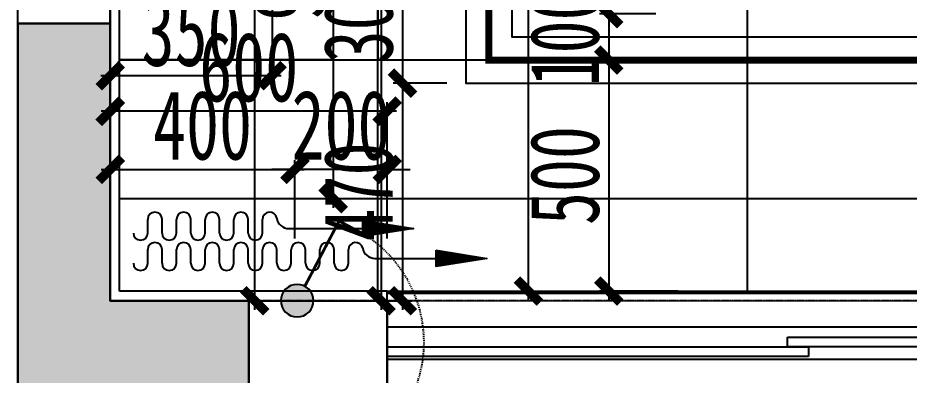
# Model space of a CAD drawing. Extents: x -255202 to 66368, y -6372500 to 603.
# Drawn here: x -34728 to -32798, y -3265248 to -3264475 of the extents above; entities that cross this region are included whole.
import ezdxf

# ---------------------------------------------------------------- set-up
doc = ezdxf.new("R2010")
doc.units = 0
doc.header["$LTSCALE"] = 10
doc.header["$MEASUREMENT"] = 0
for name, pattern in [('ABOVE', [0.4, 0.2, -0.2]), ('CONTINOUS', [0]), ('DASH', [0.35, 0.25, -0.1]), ('DOTE', [2.42, 2, -0.2, 0.02, -0.2])]:
    doc.linetypes.add(name, pattern=pattern)
doc.layers.add('6-L13六联排模板图3.450$0$G2-楼板开洞baojian', color=201, linetype='Continuous', lineweight=18)
for name, color, linetype in [('A-HACH（图案填充）', 8, 'Continuous'), ('A-WALL-stru（结构墙柱）', 10, 'Continuous'), ('A-WALL（砌体墙）', 7, 'Continuous'), ('A-墙体完成面', 15, 'Continuous'), ('A-门', 251, 'Continuous'), ('D-地面材料', 250, 'Continuous'), ('DIM-地面材质放线', 149, 'Continuous'), ('DIM-开关定位', 149, 'Continuous'), ('DIM-插座定位', 146, 'Continuous'), ('DIM-灯具定位', 149, 'Continuous'), ('E-开关示意', 34, 'Continuous'), ('G-BEAM', 4, 'DASH'), ('G-BEAM_CON', 4, 'Continuous'), ('J-窗帘', 8, 'Continuous'), ('T-天花造型', 45, 'Continuous'), ('T-灯具、灯带', 13, 'Continuous'), ('墙体定位图', 7, 'Continuous'), ('天花布置图', 7, 'Continuous')]:
    doc.layers.add(name, color=color, linetype=linetype)
doc.styles.add('样式222', font='', dxfattribs={"width": 0.7})
doc.styles.get('样式222').set_extended_font_data('STXihei')
doc.dimstyles.new('DK-50', dxfattribs={"dimscale": 50, "dimtxt": 3, "dimasz": 1, "dimexe": 0.4, "dimexo": 0.4, "dimgap": 0.4, "dimtad": 1, "dimtoh": 1, "dimdec": 0, "dimrnd": 5, "dimdsep": 46, "dimtxsty": '样式222', "dimblk": 'ARCHTICK', "dimcen": 3, "dimdle": 0.4, "dimclrd": 149, "dimclre": 149, "dimclrt": 149, "dimadec": 0, "dimazin": 0, "dimtfac": 1, "dimtdec": 0, "dimtix": 1, "dimtmove": 2, "dimatfit": 3, "dimldrblk": 'ARCHTICK', "dimfxl": 3, "dimfxlon": 1, "dimtvp": 1, "dimtolj": 1, "dimtzin": 0, "dimarcsym": 0})

# ---------------------------------------------------------------- blocks, each defined once
blk = doc.blocks.new('_ArchTick')
at = {"color": 0, "linetype": 'ByBlock', "const_width": 0.4}
blk.add_lwpolyline([(-0.5, -0.5), (0.5, 0.5)], dxfattribs=at)
blk = doc.blocks.new('*D100')
at = {"layer": 'Defpoints', "color": 0, "transparency": 16777216}
for p in [(-34127.8, -3264802.7), (-34127.8, -3265083), (-33927.9, -3265087)]:
    blk.add_point(p, dxfattribs=at)
at = {"layer": 'DIM-开关定位', "color": 149, "lineweight": -2, "transparency": 16777216}
for p, q in [((-34127.8, -3264952.7), (-34127.8, -3264782.7)), ((-33927.9, -3264952.7), (-33927.9, -3264782.7)), ((-34127.8, -3264802.7), (-34177.8, -3264802.7)), ((-33927.9, -3264802.7), (-34127.8, -3264802.7)), ((-33927.9, -3264802.7), (-33877.9, -3264802.7))]:
    blk.add_line(p, q, dxfattribs=at)
at = {"layer": 'DIM-开关定位', "color": 149, "lineweight": -2, "transparency": 16777216, "xscale": 50, "yscale": 50, "zscale": 50}
blk.add_blockref('_ArchTick', (-34127.8, -3264802.7), dxfattribs=at)
at = {"layer": 'DIM-开关定位', "color": 149, "lineweight": -2, "transparency": 16777216, "xscale": 50, "yscale": 50, "zscale": 50, "rotation": 180}
blk.add_blockref('_ArchTick', (-33927.9, -3264802.7), dxfattribs=at)
at = {"layer": 'DIM-开关定位', "color": 149, "transparency": 16777216, "insert": (-34027.9, -3264707.7), "char_height": 150, "attachment_point": 5, "style": '样式222'}
blk.add_mtext('\\A1;200', dxfattribs=at)
blk = doc.blocks.new('*D107')
at = {"layer": 'Defpoints', "color": 0, "transparency": 16777216}
for p in [(-33951.9, -3262846.9), (-33622, -3262846.9), (-34507.9, -3265066.1)]:
    blk.add_point(p, dxfattribs=at)
at = {"layer": 'DIM-插座定位', "color": 149, "lineweight": -2, "transparency": 16777216}
for p, q in [((-33622, -3265086.1), (-33622, -3262826.9)), ((-33772, -3262846.9), (-33602, -3262846.9)), ((-33772, -3265066.1), (-33602, -3265066.1))]:
    blk.add_line(p, q, dxfattribs=at)
at = {"layer": 'DIM-插座定位', "color": 149, "lineweight": -2, "transparency": 16777216, "xscale": 50, "yscale": 50, "zscale": 50}
for p, rotation in [((-33622, -3262846.9), 90), ((-33622, -3265066.1), 270)]:
    blk.add_blockref('_ArchTick', p, dxfattribs=dict(at, rotation=rotation))
at = {"layer": 'DIM-插座定位', "color": 149, "transparency": 16777216, "insert": (-33717, -3263956.5), "char_height": 150, "attachment_point": 5, "rotation": 90, "style": '样式222'}
blk.add_mtext('\\A1;2220', dxfattribs=at)
blk = doc.blocks.new('fddfd')
at = {"layer": '6-L13六联排模板图3.450$0$G2-楼板开洞baojian'}
for points in [[(127823.9, 1930.4), (127824, 1930.4), (127824, -2259.5), (127823.9, -2259.5)], [(127824, -2259.5), (127823.9, -2258.7)]]:
    blk.add_lwpolyline(points, dxfattribs=at)
blk.add_lwpolyline([(134024, 1930.4), (128024, 1930.4), (128024, -2259.6), (134024, -2259.6)], close=True, dxfattribs=at)
at = {"layer": 'G-BEAM'}
for p, q in [((127824, -1759.6), (127824, 1930.4)), ((128024, -1759.6), (128024, 1930.4)), ((132274, -2259.6), (128224, -2259.6))]:
    blk.add_line(p, q, dxfattribs=at)
at = {"layer": 'G-BEAM_CON', "color": 1, "linetype": 'CONTINOUS'}
blk.add_lwpolyline([(128324.1, -2259.6), (128324.1, -2459.6), (127823.9, -2459.6), (127823.9, -2259.6), (127824, -2259.6), (127824.1, -1659.6), (128024, -1659.6), (128024, -2259.6), (128324.1, -2259.6)], dxfattribs=at)
blk = doc.blocks.new('DRAP')
at = {"color": 250}
for p, q in [((39.3, 46.7), (39.3, 83.7)), ((78.1, 46.7), (78.1, 83.7)), ((116.9, 46.7), (116.9, 83.7)), ((155.8, 46.7), (155.8, 83.7)), ((194.6, 46.7), (194.6, 83.7)), ((233.4, 46.7), (233.4, 83.7)), ((272.2, 46.7), (272.2, 83.7)), ((311, 46.7), (311, 83.7)), ((349.8, 46.7), (349.8, 83.7)), ((421.6, 58.8), (758.9, 58.8)), ((39.3, -35.2), (39.3, 1.8)), ((78.1, -35.2), (78.1, 1.8)), ((116.9, -35.2), (116.9, 1.8)), ((155.8, -35.2), (155.8, 1.8)), ((194.6, -35.2), (194.6, 1.8)), ((233.4, -35.2), (233.4, 1.8)), ((272.2, -35.2), (272.2, 1.8)), ((311, -35.2), (311, 1.8)), ((349.8, -35.2), (349.8, 1.8)), ((388.6, -35.2), (388.6, 1.8)), ((427.4, -35.2), (427.4, 1.8)), ((466.3, -35.2), (466.3, 1.8)), ((505.1, -35.2), (505.1, 1.8)), ((543.9, -35.2), (543.9, 1.8)), ((582.7, -35.2), (582.7, 1.8)), ((654.3, -21.8), (840.3, -21.8))]:
    blk.add_line(p, q, dxfattribs=at)
at = {"color": 250, "linetype": 'Continuous'}
for points in [[(621.9, 80.5), (758.9, 58.8), (621.9, 37)], [(624.4, 77.6), (743, 58.8), (624.4, 39.9)], [(626.9, 74.7), (727.1, 58.8), (626.9, 42.8)], [(629.4, 71.8), (711.2, 58.8), (629.4, 45.8)], [(631.9, 68.8), (695.3, 58.8), (631.9, 48.7)], [(634.4, 65.9), (679.3, 58.8), (634.4, 51.6)], [(636.9, 63), (663.4, 58.8), (636.9, 54.5)], [(639.4, 60), (647.5, 58.8), (639.4, 57.5)], [(819.8, 0), (956.8, -21.8), (819.8, -43.6)], [(822.3, -3), (940.9, -21.8), (822.3, -40.7)], [(824.8, -5.9), (925, -21.8), (824.8, -37.8)], [(827.3, -8.8), (909.1, -21.8), (827.3, -34.8)], [(829.8, -11.8), (893.1, -21.8), (829.8, -31.9)], [(832.3, -14.7), (877.2, -21.8), (832.3, -29)], [(834.8, -17.6), (861.3, -21.8), (834.8, -26)], [(837.3, -20.5), (845.4, -21.8), (837.3, -23.1)]]:
    blk.add_lwpolyline(points, close=True, dxfattribs=at)
at = {"color": 250}
for centre, radius, start, end in [((58.7, 83.7), 19.4, 0, 180), ((136.4, 83.7), 19.4, 0, 180), ((214, 83.7), 19.4, 0, 180), ((291.6, 83.7), 19.4, 0, 180), ((369.2, 83.7), 19.4, 9.5948, 180), ((421.6, 92.5), 33.8, 189.5948, 270), ((19.9, 46.7), 19.4, 180, 0), ((97.5, 46.7), 19.4, 180, 0), ((175.2, 46.7), 19.4, 180, 0), ((252.8, 46.7), 19.4, 180, 0), ((330.4, 46.7), 19.4, 180, 0), ((58.7, 1.8), 19.4, 0, 180), ((136.4, 1.8), 19.4, 0, 180), ((214, 1.8), 19.4, 0, 180), ((291.6, 1.8), 19.4, 0, 180), ((369.2, 1.8), 19.4, 0, 180), ((446.8, 1.8), 19.4, 0, 180), ((524.5, 1.8), 19.4, 0, 180), ((602.1, 1.8), 19.4, 11.0095, 180), ((654.3, 11.9), 33.8, 191.0095, 270), ((19.9, -35.2), 19.4, 180, 0), ((97.5, -35.2), 19.4, 180, 0), ((175.2, -35.2), 19.4, 180, 0), ((252.8, -35.2), 19.4, 180, 0), ((330.4, -35.2), 19.4, 180, 0), ((408, -35.2), 19.4, 180, 0), ((485.7, -35.2), 19.4, 180, 0), ((563.3, -35.2), 19.4, 180, 0)]:
    blk.add_arc(centre, radius, start, end, dxfattribs=at)
blk = doc.blocks.new('*U79')
for points in [[(-0.434, 0.18), (-0.39, -0.261), (-0.39, 0.261)], [(-0.39, 0.261), (-0.332, -0.332), (-0.332, 0.332)], [(-0.39, -0.261), (-0.39, 0.261), (-0.332, -0.332)], [(-0.332, 0.332), (-0.261, -0.39), (-0.261, 0.39)], [(-0.332, -0.332), (-0.332, 0.332), (-0.261, -0.39)], [(-0.261, 0.39), (-0.18, -0.434), (-0.18, 0.434)], [(-0.261, -0.39), (-0.261, 0.39), (-0.18, -0.434)], [(-0.18, 0.434), (-0.092, -0.461), (-0.092, 0.461)], [(-0.18, -0.434), (-0.18, 0.434), (-0.092, -0.461)], [(-0.092, 0.461), (0, -0.47), (0, 0.47)], [(-0.092, -0.461), (-0.092, 0.461), (0, -0.47)], [(-0.47, 0), (-0.461, -0.092), (-0.461, 0.092)], [(-0.461, 0.092), (-0.434, -0.18), (-0.434, 0.18)], [(-0.461, -0.092), (-0.461, 0.092), (-0.434, -0.18)], [(-0.434, -0.18), (-0.434, 0.18), (-0.39, -0.261)]]:
    blk.add_solid(points)
at = {"extrusion": (0, 0, -1)}
for points in [[(0, -0.47), (0, 0.47), (-0.092, -0.461)], [(0, 0.47), (-0.092, -0.461), (-0.092, 0.461)], [(-0.092, -0.461), (-0.092, 0.461), (-0.18, -0.434)], [(-0.092, 0.461), (-0.18, -0.434), (-0.18, 0.434)], [(-0.18, -0.434), (-0.18, 0.434), (-0.261, -0.39)], [(-0.18, 0.434), (-0.261, -0.39), (-0.261, 0.39)], [(-0.261, -0.39), (-0.261, 0.39), (-0.332, -0.332)], [(-0.261, 0.39), (-0.332, -0.332), (-0.332, 0.332)], [(-0.332, -0.332), (-0.332, 0.332), (-0.39, -0.261)], [(-0.332, 0.332), (-0.39, -0.261), (-0.39, 0.261)], [(-0.39, -0.261), (-0.39, 0.261), (-0.434, -0.18)], [(-0.39, 0.261), (-0.434, -0.18), (-0.434, 0.18)], [(-0.434, -0.18), (-0.434, 0.18), (-0.461, -0.092)], [(-0.434, 0.18), (-0.461, -0.092), (-0.461, 0.092)], [(-0.461, -0.092), (-0.461, 0.092), (-0.47, 0)]]:
    blk.add_solid(points, dxfattribs=at)
blk = doc.blocks.new('开关单01')
for p, q in [((110.4, 109.4), (77, 142.8)), ((20.4, 19.4), (110.4, 109.4))]:
    blk.add_line(p, q)
at = {"ltscale": 0.3, "const_width": 5}
blk.add_lwpolyline([(77, 142.8), (110.4, 109.4), (19.9, 19.9)], dxfattribs=at)
blk.add_circle((0, 0), 28.2)
at = {"extrusion": (0, 0, -1), "xscale": 60, "yscale": 60, "zscale": -60, "rotation": 90}
blk.add_blockref('*U79', (0, 0), dxfattribs=at)
blk = doc.blocks.new('3641203')
at = {"color": 8, "linetype": 'Continuous'}
for p, q in [((-39993.2, -3265166.2), (-40759.8, -3265166.2)), ((-39993.2, -3265187), (-39993.2, -3265166.2)), ((-40759.8, -3265187), (-39993.2, -3265187)), ((-40039.2, -3265187), (-40039.2, -3265207.9)), ((-39126.5, -3265187), (-40039.2, -3265187)), ((-39126.5, -3265207.9), (-39126.5, -3265187)), ((-40039.2, -3265207.9), (-39126.5, -3265207.9))]:
    blk.add_line(p, q, dxfattribs=at)
blk = doc.blocks.new('*D733')
at = {"layer": 'Defpoints', "color": 0, "transparency": 16777216}
for p in [(-33927.9, 233.2), (-28927.9, 0), (-33927.9, -3265087)]:
    blk.add_point(p, dxfattribs=at)
at = {"layer": '墙体定位图', "color": 149, "lineweight": -2, "transparency": 16777216}
for p, q in [((-33927.9, 83.2), (-33927.9, 253.2)), ((-28927.9, 83.2), (-28927.9, 253.2)), ((-28907.9, 233.2), (-33947.9, 233.2))]:
    blk.add_line(p, q, dxfattribs=at)
at = {"layer": '墙体定位图', "color": 149, "lineweight": -2, "transparency": 16777216, "xscale": 50, "yscale": 50, "zscale": 50, "rotation": 180}
blk.add_blockref('_ArchTick', (-33927.9, 233.2), dxfattribs=at)
at = {"layer": '墙体定位图', "color": 149, "lineweight": -2, "transparency": 16777216, "xscale": 50, "yscale": 50, "zscale": 50}
blk.add_blockref('_ArchTick', (-28927.9, 233.2), dxfattribs=at)
at = {"layer": '墙体定位图', "color": 149, "transparency": 16777216, "insert": (-31427.9, 328.2), "char_height": 150, "attachment_point": 5, "style": '样式222'}
blk.add_mtext('\\A1;5000', dxfattribs=at)
blk = doc.blocks.new('*D734')
at = {"layer": 'Defpoints', "color": 0, "transparency": 16777216}
for p in [(-34527.7, -3264677), (-34527.7, -3265087), (-33927.9, -3265087)]:
    blk.add_point(p, dxfattribs=at)
at = {"layer": '墙体定位图', "color": 149, "lineweight": -2, "transparency": 16777216}
for p, q in [((-34527.7, -3264827), (-34527.7, -3264657)), ((-33927.9, -3264827), (-33927.9, -3264657)), ((-33907.9, -3264677), (-34547.7, -3264677))]:
    blk.add_line(p, q, dxfattribs=at)
at = {"layer": '墙体定位图', "color": 149, "lineweight": -2, "transparency": 16777216, "xscale": 50, "yscale": 50, "zscale": 50, "rotation": 180}
blk.add_blockref('_ArchTick', (-34527.7, -3264677), dxfattribs=at)
at = {"layer": '墙体定位图', "color": 149, "lineweight": -2, "transparency": 16777216, "xscale": 50, "yscale": 50, "zscale": 50}
blk.add_blockref('_ArchTick', (-33927.9, -3264677), dxfattribs=at)
at = {"layer": '墙体定位图', "color": 149, "transparency": 16777216, "insert": (-34227.8, -3264582), "char_height": 150, "attachment_point": 5, "style": '样式222'}
blk.add_mtext('\\A1;600', dxfattribs=at)
blk = doc.blocks.new('*D735')
at = {"layer": 'Defpoints', "color": 0, "transparency": 16777216}
for p in [(-34527.9, -3260797), (-34214.8, -3260797), (-34527.9, -3265087)]:
    blk.add_point(p, dxfattribs=at)
at = {"layer": '墙体定位图', "color": 149, "lineweight": -2, "transparency": 16777216}
for p, q in [((-34214.8, -3265107), (-34214.8, -3260777)), ((-34364.8, -3260797), (-34194.8, -3260797)), ((-34364.8, -3265087), (-34194.8, -3265087))]:
    blk.add_line(p, q, dxfattribs=at)
at = {"layer": '墙体定位图', "color": 149, "lineweight": -2, "transparency": 16777216, "xscale": 50, "yscale": 50, "zscale": 50}
for p, rotation in [((-34214.8, -3260797), 90), ((-34214.8, -3265087), 270)]:
    blk.add_blockref('_ArchTick', p, dxfattribs=dict(at, rotation=rotation))
at = {"layer": '墙体定位图', "color": 149, "transparency": 16777216, "insert": (-34309.8, -3262942), "char_height": 150, "attachment_point": 5, "rotation": 90, "style": '样式222'}
blk.add_mtext('\\A1;4290', dxfattribs=at)
blk = doc.blocks.new('*D1047')
at = {"layer": 'Defpoints', "color": 0, "transparency": 16777216}
for p in [(-34155.7, -3263881.1), (-34110.7, -3264866.1), (-34045, -3264866.1)]:
    blk.add_point(p, dxfattribs=at)
at = {"layer": '天花布置图', "color": 149, "lineweight": -2, "transparency": 16777216}
for p, q in [((-34045, -3263861.1), (-34045, -3264886.1)), ((-34135.7, -3263881.1), (-34025, -3263881.1)), ((-34090.7, -3264866.1), (-34025, -3264866.1))]:
    blk.add_line(p, q, dxfattribs=at)
at = {"layer": '天花布置图', "color": 149, "lineweight": -2, "transparency": 16777216, "xscale": 50, "yscale": 50, "zscale": 50}
for p, rotation in [((-34045, -3263881.1), 90), ((-34045, -3264866.1), 270)]:
    blk.add_blockref('_ArchTick', p, dxfattribs=dict(at, rotation=rotation))
at = {"layer": '天花布置图', "color": 149, "transparency": 16777216, "insert": (-34140, -3264373.6), "char_height": 150, "attachment_point": 5, "rotation": 90, "style": '样式222'}
blk.add_mtext('\\A1;985', dxfattribs=at)
blk = doc.blocks.new('*D1053')
at = {"layer": 'Defpoints', "color": 0, "transparency": 16777216}
for p in [(-34021.1, -3264316.2), (-33894.9, -3264616.2), (-33778.7, -3264616.2)]:
    blk.add_point(p, dxfattribs=at)
at = {"layer": 'DIM-灯具定位', "color": 149, "lineweight": -2, "transparency": 16777216}
for p, q in [((-33894.9, -3264316.2), (-33894.9, -3264266.2)), ((-34001.1, -3264316.2), (-33874.9, -3264316.2)), ((-33894.9, -3264316.2), (-33894.9, -3264616.2)), ((-33798.7, -3264616.2), (-33914.9, -3264616.2)), ((-33894.9, -3264616.2), (-33894.9, -3264666.2))]:
    blk.add_line(p, q, dxfattribs=at)
at = {"layer": 'DIM-灯具定位', "color": 149, "lineweight": -2, "transparency": 16777216, "xscale": 50, "yscale": 50, "zscale": 50}
for p, rotation in [((-33894.9, -3264316.2), 270), ((-33894.9, -3264616.2), 90)]:
    blk.add_blockref('_ArchTick', p, dxfattribs=dict(at, rotation=rotation))
at = {"layer": 'DIM-灯具定位', "color": 149, "transparency": 16777216, "insert": (-33989.9, -3264466.2), "char_height": 150, "attachment_point": 5, "rotation": 90, "style": '样式222'}
blk.add_mtext('\\A1;300', dxfattribs=at)
blk = doc.blocks.new('*D1054')
at = {"layer": 'Defpoints', "color": 0, "transparency": 16777216}
for p in [(-33778.7, -3264616.2), (-34021.4, -3265087), (-33894.9, -3265087)]:
    blk.add_point(p, dxfattribs=at)
at = {"layer": 'DIM-灯具定位', "color": 149, "lineweight": -2, "transparency": 16777216}
for p, q in [((-33894.9, -3264596.2), (-33894.9, -3265107)), ((-33798.7, -3264616.2), (-33914.9, -3264616.2)), ((-34001.4, -3265087), (-33874.9, -3265087))]:
    blk.add_line(p, q, dxfattribs=at)
at = {"layer": 'DIM-灯具定位', "color": 149, "lineweight": -2, "transparency": 16777216, "xscale": 50, "yscale": 50, "zscale": 50}
for p, rotation in [((-33894.9, -3264616.2), 90), ((-33894.9, -3265087), 270)]:
    blk.add_blockref('_ArchTick', p, dxfattribs=dict(at, rotation=rotation))
at = {"layer": 'DIM-灯具定位', "color": 149, "transparency": 16777216, "insert": (-33989.9, -3264851.6), "char_height": 150, "attachment_point": 5, "rotation": 90, "style": '样式222'}
blk.add_mtext('\\A1;470', dxfattribs=at)
blk = doc.blocks.new('*D1056')
at = {"layer": 'Defpoints', "color": 0, "transparency": 16777216}
for p in [(-34527.9, -3264072, 0), (-34177.3, -3264072, 0), (-34527.9, -3264600.1)]:
    blk.add_point(p, dxfattribs=at)
at = {"layer": 'DIM-灯具定位', "color": 149, "lineweight": -2, "transparency": 16777216}
for p, q in [((-34527.9, -3264450.1), (-34527.9, -3264620.1)), ((-34177.3, -3264450.1), (-34177.3, -3264620.1)), ((-34157.3, -3264600.1), (-34547.9, -3264600.1))]:
    blk.add_line(p, q, dxfattribs=at)
at = {"layer": 'DIM-灯具定位', "color": 149, "lineweight": -2, "transparency": 16777216, "xscale": 50, "yscale": 50, "zscale": 50, "rotation": 180}
blk.add_blockref('_ArchTick', (-34527.9, -3264600.1), dxfattribs=at)
at = {"layer": 'DIM-灯具定位', "color": 149, "lineweight": -2, "transparency": 16777216, "xscale": 50, "yscale": 50, "zscale": 50}
blk.add_blockref('_ArchTick', (-34177.3, -3264600.1), dxfattribs=at)
at = {"layer": 'DIM-灯具定位', "color": 149, "transparency": 16777216, "insert": (-34352.6, -3264505.1), "char_height": 150, "attachment_point": 5, "style": '样式222'}
blk.add_mtext('\\A1;350', dxfattribs=at)
blk = doc.blocks.new('*D1058')
at = {"layer": 'Defpoints', "color": 0, "transparency": 16777216}
for p in [(-34527.9, -3262286.3), (-34527.9, -3265087), (-33941.1, -3265087)]:
    blk.add_point(p, dxfattribs=at)
at = {"layer": 'DIM-开关定位', "color": 149, "lineweight": -2, "transparency": 16777216}
for p, q in [((-33941.1, -3262266.3), (-33941.1, -3265107)), ((-34091.1, -3262286.3), (-33921.1, -3262286.3)), ((-34091.1, -3265087), (-33921.1, -3265087))]:
    blk.add_line(p, q, dxfattribs=at)
at = {"layer": 'DIM-开关定位', "color": 149, "lineweight": -2, "transparency": 16777216, "xscale": 50, "yscale": 50, "zscale": 50}
for p, rotation in [((-33941.1, -3262286.3), 90), ((-33941.1, -3265087), 270)]:
    blk.add_blockref('_ArchTick', p, dxfattribs=dict(at, rotation=rotation))
at = {"layer": 'DIM-开关定位', "color": 149, "transparency": 16777216, "insert": (-34036.1, -3263686.7), "char_height": 150, "attachment_point": 5, "rotation": 90, "style": '样式222'}
blk.add_mtext('\\A1;2800', dxfattribs=at)
blk = doc.blocks.new('*D1075')
at = {"layer": 'Defpoints', "color": 0, "transparency": 16777216}
for p in [(-34127.8, -3264802.7), (-34527.7, -3265087), (-34127.8, -3265083)]:
    blk.add_point(p, dxfattribs=at)
at = {"layer": 'DIM-开关定位', "color": 149, "lineweight": -2, "transparency": 16777216}
for p, q in [((-34527.7, -3264952.7), (-34527.7, -3264782.7)), ((-34127.8, -3264952.7), (-34127.8, -3264782.7)), ((-34547.7, -3264802.7), (-34107.8, -3264802.7))]:
    blk.add_line(p, q, dxfattribs=at)
at = {"layer": 'DIM-开关定位', "color": 149, "lineweight": -2, "transparency": 16777216, "xscale": 50, "yscale": 50, "zscale": 50, "rotation": 180}
blk.add_blockref('_ArchTick', (-34527.7, -3264802.7), dxfattribs=at)
at = {"layer": 'DIM-开关定位', "color": 149, "lineweight": -2, "transparency": 16777216, "xscale": 50, "yscale": 50, "zscale": 50}
blk.add_blockref('_ArchTick', (-34127.8, -3264802.7), dxfattribs=at)
at = {"layer": 'DIM-开关定位', "color": 149, "transparency": 16777216, "insert": (-34327.8, -3264707.7), "char_height": 150, "attachment_point": 5, "style": '样式222'}
blk.add_mtext('\\A1;400', dxfattribs=at)
blk = doc.blocks.new('*D1119')
at = {"layer": 'Defpoints', "color": 0, "transparency": 16777216}
for p in [(-33927.9, 410), (-28927.9, 0), (-33927.9, -3265087)]:
    blk.add_point(p, dxfattribs=at)
at = {"layer": '墙体定位图', "color": 149, "lineweight": -2, "transparency": 16777216}
for p, q in [((-33927.9, 260), (-33927.9, 430)), ((-28927.9, 260), (-28927.9, 430)), ((-28907.9, 410), (-33947.9, 410))]:
    blk.add_line(p, q, dxfattribs=at)
at = {"layer": '墙体定位图', "color": 149, "lineweight": -2, "transparency": 16777216, "xscale": 50, "yscale": 50, "zscale": 50, "rotation": 180}
blk.add_blockref('_ArchTick', (-33927.9, 410), dxfattribs=at)
at = {"layer": '墙体定位图', "color": 149, "lineweight": -2, "transparency": 16777216, "xscale": 50, "yscale": 50, "zscale": 50}
blk.add_blockref('_ArchTick', (-28927.9, 410), dxfattribs=at)
at = {"layer": '墙体定位图', "color": 149, "transparency": 16777216, "insert": (-31427.9, 505), "char_height": 150, "attachment_point": 5, "style": '样式222'}
blk.add_mtext('\\A1;5000', dxfattribs=at)
blk = doc.blocks.new('*D1194')
at = {"layer": 'Defpoints', "color": 0, "transparency": 16777216}
for p in [(-33374.3, -3264466.1), (-33448.1, -3264566.1), (-33242.9, -3264566.1)]:
    blk.add_point(p, dxfattribs=at)
at = {"layer": 'DIM-地面材质放线', "color": 149, "lineweight": -2, "transparency": 16777216}
for p, q in [((-33448.1, -3264466.1), (-33448.1, -3264416.1)), ((-33394.3, -3264466.1), (-33468.1, -3264466.1)), ((-33448.1, -3264466.1), (-33448.1, -3264566.1)), ((-33298.1, -3264566.1), (-33468.1, -3264566.1)), ((-33448.1, -3264566.1), (-33448.1, -3264616.1))]:
    blk.add_line(p, q, dxfattribs=at)
at = {"layer": 'DIM-地面材质放线', "color": 149, "lineweight": -2, "transparency": 16777216, "xscale": 50, "yscale": 50, "zscale": 50}
for p, rotation in [((-33448.1, -3264466.1), 270), ((-33448.1, -3264566.1), 90)]:
    blk.add_blockref('_ArchTick', p, dxfattribs=dict(at, rotation=rotation))
at = {"layer": 'DIM-地面材质放线', "color": 149, "transparency": 16777216, "insert": (-33543.1, -3264516.1), "char_height": 150, "attachment_point": 5, "rotation": 90, "style": '样式222'}
blk.add_mtext('\\A1;100', dxfattribs=at)
blk = doc.blocks.new('*D1195')
at = {"layer": 'Defpoints', "color": 0, "transparency": 16777216}
for p in [(-33242.9, -3264566.1), (-33448.1, -3265066.1), (-33267.1, -3265066.1)]:
    blk.add_point(p, dxfattribs=at)
at = {"layer": 'DIM-地面材质放线', "color": 149, "lineweight": -2, "transparency": 16777216}
for p, q in [((-33448.1, -3264546.1), (-33448.1, -3265086.1)), ((-33298.1, -3264566.1), (-33468.1, -3264566.1)), ((-33298.1, -3265066.1), (-33468.1, -3265066.1))]:
    blk.add_line(p, q, dxfattribs=at)
at = {"layer": 'DIM-地面材质放线', "color": 149, "lineweight": -2, "transparency": 16777216, "xscale": 50, "yscale": 50, "zscale": 50}
for p, rotation in [((-33448.1, -3264566.1), 90), ((-33448.1, -3265066.1), 270)]:
    blk.add_blockref('_ArchTick', p, dxfattribs=dict(at, rotation=rotation))
at = {"layer": 'DIM-地面材质放线', "color": 149, "transparency": 16777216, "insert": (-33543.1, -3264816.1), "char_height": 150, "attachment_point": 5, "rotation": 90, "style": '样式222'}
blk.add_mtext('\\A1;500', dxfattribs=at)
blk = doc.blocks.new('*D1199')
at = {"layer": 'Defpoints', "color": 0, "transparency": 16777216}
for p in [(-33272, -3263766.1), (-33448.1, -3264466.1), (-33326, -3264466.1)]:
    blk.add_point(p, dxfattribs=at)
at = {"layer": 'DIM-地面材质放线', "color": 149, "lineweight": -2, "transparency": 16777216}
for p, q in [((-33448.1, -3263746.1), (-33448.1, -3264486.1)), ((-33298.1, -3263766.1), (-33468.1, -3263766.1)), ((-33346, -3264466.1), (-33468.1, -3264466.1))]:
    blk.add_line(p, q, dxfattribs=at)
at = {"layer": 'DIM-地面材质放线', "color": 149, "lineweight": -2, "transparency": 16777216, "xscale": 50, "yscale": 50, "zscale": 50}
for p, rotation in [((-33448.1, -3263766.1), 90), ((-33448.1, -3264466.1), 270)]:
    blk.add_blockref('_ArchTick', p, dxfattribs=dict(at, rotation=rotation))
at = {"layer": 'DIM-地面材质放线', "color": 149, "transparency": 16777216, "insert": (-33543.1, -3264116.1), "char_height": 150, "attachment_point": 5, "rotation": 90, "style": '样式222'}
blk.add_mtext('\\A1;700', dxfattribs=at)

msp = doc.modelspace()

# ---------------------------------------------------------------- hatches: boundary and pattern name
at = {"layer": 'A-HACH（图案填充）'}
msp.add_hatch(color=256, dxfattribs=at).paths.add_polyline_path([(-34527.7, -3265087), (-34527.7, -3264487), (-34727.7, -3264487), (-34727.7, -3265087), (-34727.7, -3265087), (-34727.7, -3265287), (-34227.7, -3265287), (-34227.7, -3265087)])

# ---------------------------------------------------------------- linework, layer by layer
at = {"layer": 'A-WALL-stru（结构墙柱）', "color": 0}
for p, q in [((-34527.7, -3264487), (-34727.7, -3264487)), ((-34727.7, -3264487), (-34727.7, -3265087)), ((-34527.7, -3265087), (-34527.7, -3264487)), ((-34727.7, -3265087), (-34727.7, -3265287)), ((-34227.7, -3265087), (-34527.7, -3265087)), ((-34227.7, -3265287), (-34227.7, -3265087))]:
    msp.add_line(p, q, dxfattribs=at)
at = {"layer": 'A-WALL（砌体墙）', "color": 0}
for p, q in [((-34727.9, -3265187), (-34727.9, -3257187)), ((-34527.9, -3265087), (-34527.9, -3257287)), ((-34527.9, -3265087), (-33927.9, -3265087)), ((-33927.9, -3265087), (-33927.9, -3265287)), ((-34727.9, -3268087), (-34727.9, -3265187))]:
    msp.add_line(p, q, dxfattribs=at)
at = {"layer": 'A-墙体完成面'}
for points in [[(-34507.9, -3265066.1), (-34507.9, -3263866.1)], [(-33927.9, -3265291.1), (-33927.9, -3265066.1), (-34507.9, -3265066.1)]]:
    msp.add_lwpolyline(points, dxfattribs=at)
at = {"layer": 'A-门', "linetype": 'ByBlock'}
msp.add_line((-28927.9, -3265071.1), (-33927.9, -3265071.1), dxfattribs=at)
at = {"layer": 'D-地面材料'}
for p, q in [((-33947.9, -3265066.1), (-33947.9, -3260798.5)), ((-33147.9, -3265066.1), (-33147.9, -3260798.5)), ((-34047.9, -3264565.6), (-34507.9, -3264565.6)), ((-33947.9, -3264566.1), (-34507.9, -3264566.1)), ((-29147.9, -3264566.1), (-33947.9, -3264566.1)), ((-33947.9, -3265066.1), (-33947.9, -3264666.1)), ((-33147.9, -3265066.1), (-33147.9, -3264666.1))]:
    msp.add_line(p, q, dxfattribs=at)
at = {"layer": 'D-地面材料', "color": 149}
for points in [[(-29147.7, -3264566.1), (-33947.7, -3264566.1), (-33947.7, -3261366.1), (-32447.7, -3261366.1), (-32447.7, -3261366.1), (-31247.7, -3261366.1), (-31247.7, -3261366.1), (-29147.7, -3261366.1)], [(-28927.9, -3265307), (-33927.9, -3265307), (-33927.9, -3265066.1), (-28927.9, -3265066.1)], [(-28927.9, -3265214.1), (-33927.9, -3265214.1), (-33927.9, -3265143.2), (-28927.9, -3265143.2)]]:
    msp.add_lwpolyline(points, close=True, dxfattribs=at)
at = {"layer": 'DIM-开关定位', "color": 36, "linetype": 'ABOVE'}
msp.add_arc((-34123.2, -3265177.1), 275, 269.0351, 58.6909, dxfattribs=at)
at = {"layer": 'T-天花造型'}
msp.add_line((-34508, -3264866.1), (-28528, -3264866.1), dxfattribs=at)
at = {"layer": 'T-天花造型', "elevation": 0}
for points in [[(-29297.9, -3261131.1), (-33757.9, -3261131.1), (-33757.9, -3264616.2), (-29297.9, -3264616.2)], [(-29397.9, -3261231.1), (-33657.9, -3261231.1), (-33657.9, -3264516.2), (-29397.9, -3264516.2)]]:
    msp.add_lwpolyline(points, close=True, dxfattribs=at)
at = {"layer": 'T-天花造型', "linetype": 'ByBlock'}
msp.add_lwpolyline([(-28927.9, -3265291.1), (-33927.9, -3265291.1), (-33927.9, -3265066.1), (-28927.9, -3265066.1)], close=True, dxfattribs=at)
at = {"layer": 'T-灯具、灯带', "linetype": 'DOTE', "ltscale": 0.3, "const_width": 15, "elevation": 0}
msp.add_lwpolyline([(-29347.9, -3261181.1), (-33707.9, -3261181.1), (-33707.9, -3264566.2), (-29347.9, -3264566.2)], close=True, dxfattribs=at)

# ---------------------------------------------------------------- block references
at = {"color": 1, "xscale": -1}
msp.add_blockref('3641203', (-73054.4, 0), dxfattribs=at)
at = {"layer": 'E-开关示意', "linetype": 'ByBlock', "xscale": -1.253132712179809, "yscale": 1.253132712179809, "zscale": 1.253132712179809, "rotation": 286.9557158536038}
msp.add_blockref('开关单01', (-34122.9, -3265086.9), dxfattribs=at)
at = {"layer": 'G-BEAM_CON', "linetype": 'CONTINOUS'}
msp.add_blockref('fddfd', (-162551.8, -3262827.4), dxfattribs=at)
at = {"layer": 'J-窗帘', "color": 8, "linetype": 'ByBlock', "extrusion": (-1.06044e-29, 1.67957e-30, -1), "xscale": -0.8000000000367752, "yscale": 0.8000000000367752, "zscale": -0.8000000000367752, "rotation": 359.9986470439125}
msp.add_blockref('DRAP', (34477.9, -3264977.9), dxfattribs=at)

# ---------------------------------------------------------------- dimensions: what is measured, and where the dimension line sits
at = {"layer": 'DIM-地面材质放线', "color": 1}
dim = msp.add_linear_dim(base=(-33448.1, -3264466.1), p1=(-33272, -3263766.1), p2=(-33326, -3264466.1), angle=270, dimstyle='DK-50', dxfattribs=at)
dim.commit()
dim.dimension.update_dxf_attribs({"geometry": '*D1199', "text_midpoint": (-33543.1, -3264116.1)})
at = {"layer": 'DIM-地面材质放线'}
for base, p1, p2, picture, middle in [((-33448.1, -3264566.1), (-33374.3, -3264466.1), (-33242.9, -3264566.1), '*D1194', (-33543.1, -3264516.1)), ((-33448.1, -3265066.1), (-33242.9, -3264566.1), (-33267.1, -3265066.1), '*D1195', (-33543.1, -3264816.1))]:
    dim = msp.add_linear_dim(base=base, p1=p1, p2=p2, angle=270, dimstyle='DK-50', dxfattribs=at)
    dim.commit()
    dim.dimension.update_dxf_attribs({"geometry": picture, "text_midpoint": middle})
at = {"layer": 'DIM-开关定位', "color": 6}
dim = msp.add_aligned_dim(p1=(-34527.9, -3262286.3), p2=(-34527.9, -3265087), distance=586.8, dimstyle='DK-50', dxfattribs=at)
dim.commit()
dim.dimension.update_dxf_attribs({"geometry": '*D1058', "text_midpoint": (-34036.1, -3263686.7)})
at = {"layer": 'DIM-开关定位'}
for p1, angle, picture, middle in [((-34527.7, -3265087), 0, '*D1075', (-34327.8, -3264707.7)), ((-33927.9, -3265087), 180, '*D100', (-34027.9, -3264707.7))]:
    dim = msp.add_linear_dim(base=(-34127.8, -3264802.7), p1=p1, p2=(-34127.8, -3265083), angle=angle, dimstyle='DK-50', dxfattribs=at)
    dim.commit()
    dim.dimension.update_dxf_attribs({"geometry": picture, "text_midpoint": middle})
at = {"layer": 'DIM-插座定位'}
dim = msp.add_linear_dim(base=(-33622, -3262846.9), p1=(-34507.9, -3265066.1), p2=(-33951.9, -3262846.9), angle=90, dimstyle='DK-50', dxfattribs=at)
dim.commit()
dim.dimension.update_dxf_attribs({"geometry": '*D107', "text_midpoint": (-33717, -3263956.5)})
at = {"layer": 'DIM-灯具定位'}
dim = msp.add_aligned_dim(p1=(-34177.3, -3264072, 0), p2=(-34527.9, -3264072, 0), distance=528.1, dimstyle='DK-50', dxfattribs=at)
dim.commit()
dim.dimension.update_dxf_attribs({"geometry": '*D1056', "text_midpoint": (-34352.6, -3264505.1)})
at = {"layer": 'DIM-灯具定位', "color": 6}
for base, p1, p2, picture, middle in [((-33894.9, -3264616.2), (-34021.1, -3264316.2), (-33778.7, -3264616.2), '*D1053', (-33989.9, -3264466.2)), ((-33894.9, -3265087), (-33778.7, -3264616.2), (-34021.4, -3265087), '*D1054', (-33989.9, -3264851.6))]:
    dim = msp.add_linear_dim(base=base, p1=p1, p2=p2, angle=270, dimstyle='DK-50', dxfattribs=at)
    dim.commit()
    dim.dimension.update_dxf_attribs({"geometry": picture, "text_midpoint": middle})
at = {"layer": '墙体定位图', "color": 2}
dim = msp.add_linear_dim(base=(-33927.9, 410), p1=(-28927.9, 0), p2=(-33927.9, -3265087), angle=0, dimstyle='DK-50', dxfattribs=at)
dim.commit()
dim.dimension.update_dxf_attribs({"geometry": '*D1119', "text_midpoint": (-31427.9, 505)})
at = {"layer": '墙体定位图', "color": 1}
for base, p1, p2, angle, picture, middle in [((-33927.9, 233.2), (-28927.9, 0), (-33927.9, -3265087), 180, '*D733', (-31427.9, 328.2)), ((-34214.8, -3260797), (-34527.9, -3265087), (-34527.9, -3260797), 90, '*D735', (-34309.8, -3262942)), ((-34527.7, -3264677), (-33927.9, -3265087), (-34527.7, -3265087), 180, '*D734', (-34227.8, -3264582))]:
    dim = msp.add_linear_dim(base=base, p1=p1, p2=p2, angle=angle, dimstyle='DK-50', dxfattribs=at)
    dim.commit()
    dim.dimension.update_dxf_attribs({"geometry": picture, "text_midpoint": middle})
at = {"layer": '天花布置图', "color": 6}
dim = msp.add_linear_dim(base=(-34045, -3264866.1), p1=(-34155.7, -3263881.1), p2=(-34110.7, -3264866.1), angle=90, dimstyle='DK-50', dxfattribs=at)
dim.commit()
dim.dimension.update_dxf_attribs({"geometry": '*D1047', "text_midpoint": (-34140, -3264373.6)})

doc.saveas('drawing.dxf')
